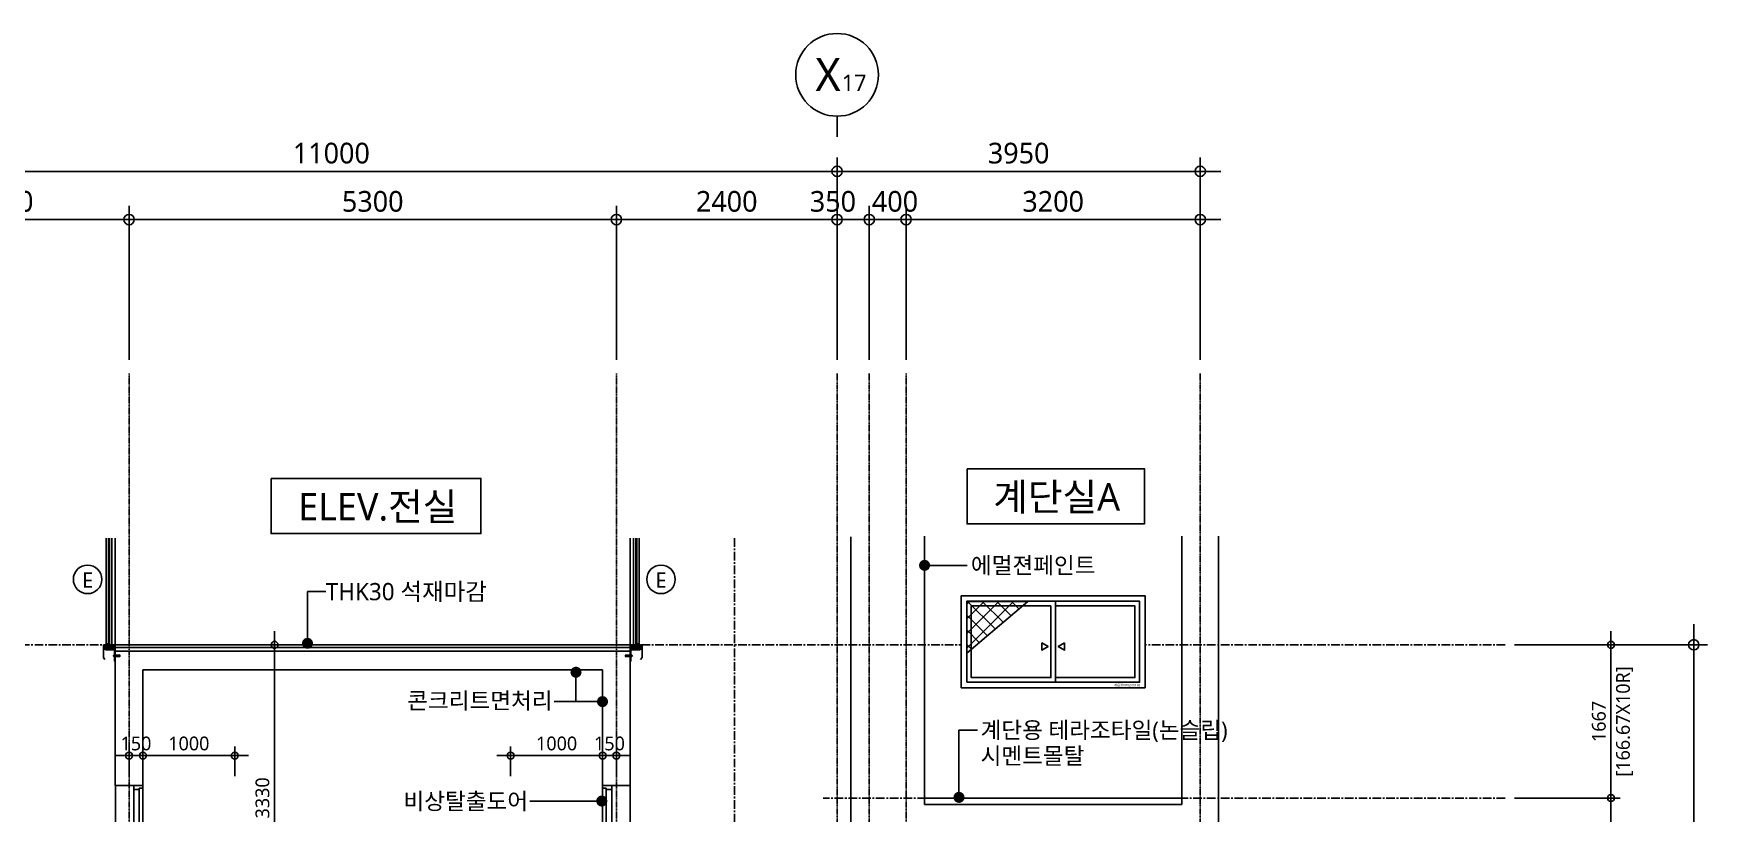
# Model space of a CAD drawing. Header units: millimetres. Extents: x -65167 to 413267, y -17142 to 66587.
# Drawn here: x 351362 to 369569, y 47477 to 55963 of the extents above; entities that cross this region are included whole.
import ezdxf
from ezdxf.enums import TextEntityAlignment as Align

# ---------------------------------------------------------------- set-up
doc = ezdxf.new("R2010")
doc.units = ezdxf.units.MM
doc.header["$LTSCALE"] = 75
doc.header["$MEASUREMENT"] = 0
doc.header["$PDSIZE"] = -10
doc.linetypes.add('CENTER', pattern=[2, 1.25, -0.25, 0.25, -0.25])
doc.layers.get('0').update_dxf_attribs({"linetype": 'CONTINUOUS'})
doc.layers.get('Defpoints').update_dxf_attribs({"color": 171, "linetype": 'CONTINUOUS'})
for name, color, linetype in [('A-CORE-ELEV', 5, 'CONTINUOUS'), ('A-DOOR', 4, 'CONTINUOUS'), ('A-SYM', 7, 'CONTINUOUS'), ('CEN(ST)', 1, 'CENTER'), ('CON', 2, 'CONTINUOUS'), ('FIN', 8, 'CONTINUOUS'), ('hatch', 8, 'CONTINUOUS'), ('NDIM', 7, 'CONTINUOUS'), ('SYM(AXIS)', 7, 'CONTINUOUS'), ('TEXT(AXIS)', 2, 'CONTINUOUS'), ('TEXT(MIN)', 7, 'CONTINUOUS'), ('TEXT(NOTE小)', 1, 'CONTINUOUS'), ('TEXT(노트)', 7, 'CONTINUOUS'), ('TEXT(실명)', 3, 'CONTINUOUS'), ('WID', 4, 'CONTINUOUS'), ('WIN-G', 252, 'CONTINUOUS')]:
    doc.layers.add(name, color=color, linetype=linetype)
doc.styles.add('CGS', font='cgse', dxfattribs={"bigfont": 'cgs'})
doc.styles.add('나눔바른고딕', font='NanumBarunGothic.ttf')
doc.dimstyles.new('NDIM 1200', dxfattribs={"dimscale": 75, "dimtxt": 3, "dimasz": 1, "dimexe": 2, "dimexo": 2, "dimgap": 1, "dimtad": 1, "dimdec": 0, "dimdsep": 46, "dimtxsty": 'CGS', "dimblk": 'DOT0', "dimcen": 1, "dimdle": 8, "dimclrd": 256, "dimclre": 256, "dimclrt": 256, "dimadec": 0, "dimazin": 0, "dimtfac": 1, "dimtdec": 0, "dimtix": 1, "dimtmove": 2, "dimatfit": 3, "dimldrblk": 'DOT0', "dimfxl": 1, "dimtolj": 1, "dimtzin": 0, "dimlwd": -1, "dimlwe": -1, "dimarcsym": 0})

# ---------------------------------------------------------------- blocks, each defined once
blk = doc.blocks.new('ELEV비상도어1')
at = {"color": 252, "linetype": 'Continuous'}
for p, q in [((162556, 62412), (162556, 63062)), ((162586, 63062), (162556, 63062)), ((162586, 63032), (162556, 63032)), ((162559, 62412), (162559, 63062)), ((162583, 62412), (162583, 63062)), ((162586, 62412), (162586, 63062)), ((162586, 62752), (162556, 62752)), ((162586, 62722), (162556, 62722)), ((162586, 62442), (162556, 62442)), ((162586, 62412), (162556, 62412))]:
    blk.add_line(p, q, dxfattribs=at)
at = {"layer": 'A-DOOR', "color": 8, "linetype": 'Continuous'}
for p, q in [((162586, 64182), (162586, 62382)), ((162786, 64137), (162786, 62412))]:
    blk.add_line(p, q, dxfattribs=at)
at = {"layer": 'A-DOOR', "linetype": 'Continuous'}
for points in [[(162856, 64182), (162886, 64182), (162886, 64152), (162846, 64152), (162846, 64137), (162786, 64137), (162786, 64152), (162786, 64182), (162806, 64182)], [(162856, 62382), (162886, 62382), (162886, 62412), (162846, 62412), (162846, 62427), (162786, 62427), (162786, 62412), (162786, 62382), (162806, 62382)]]:
    blk.add_lwpolyline(points, dxfattribs=at)
blk.add_lwpolyline([(162886, 64152), (162846, 64152), (162846, 62412), (162886, 62412)], close=True, dxfattribs=at)
blk = doc.blocks.new('DOT0')
blk.add_line((-3, 0), (3, 0))
at = {"color": 6}
blk.add_circle((0, 0), 0.75, dxfattribs=at)
blk = doc.blocks.new('*D1436')
at = {"layer": 'Defpoints', "color": 0, "ltscale": 0.4, "transparency": 16777216}
for p in [(353559, 49312), (353559, 45982), (353984, 45982)]:
    blk.add_point(p, dxfattribs=at)
at = {"layer": 'NDIM', "ltscale": 0.4, "transparency": 16777216}
for p, q in [((353659, 49312), (354084, 49312)), ((353984, 49262), (353984, 46032)), ((353659, 45982), (354084, 45982))]:
    blk.add_line(p, q, dxfattribs=at)
at = {"layer": 'NDIM', "ltscale": 0.4, "transparency": 16777216, "xscale": 50, "yscale": 50, "zscale": 50}
for p, rotation in [((353984, 49312), 90), ((353984, 45982), 270)]:
    blk.add_blockref('DOT0', p, dxfattribs=dict(at, rotation=rotation))
at = {"layer": 'NDIM', "ltscale": 0.4, "transparency": 16777216, "insert": (353853, 47647), "char_height": 150, "attachment_point": 5, "rotation": 90, "style": '나눔바른고딕'}
blk.add_mtext('\\A1;3330', dxfattribs=at)
blk = doc.blocks.new('*D1437')
at = {"layer": 'Defpoints', "color": 0, "ltscale": 0.4, "transparency": 16777216}
for p in [(353552, 48107), (352552, 47782), (353552, 47782)]:
    blk.add_point(p, dxfattribs=at)
at = {"layer": 'NDIM', "ltscale": 0.4, "transparency": 16777216}
for p, q in [((352552, 47882), (352552, 48207)), ((352602, 48107), (353502, 48107)), ((353552, 47882), (353552, 48207))]:
    blk.add_line(p, q, dxfattribs=at)
at = {"layer": 'NDIM', "ltscale": 0.4, "transparency": 16777216, "xscale": 50, "yscale": 50, "zscale": 50, "rotation": 180}
blk.add_blockref('DOT0', (352552, 48107), dxfattribs=at)
at = {"layer": 'NDIM', "ltscale": 0.4, "transparency": 16777216, "xscale": 50, "yscale": 50, "zscale": 50}
blk.add_blockref('DOT0', (353552, 48107), dxfattribs=at)
at = {"layer": 'NDIM', "ltscale": 0.4, "transparency": 16777216, "insert": (353052, 48238), "char_height": 150, "attachment_point": 5, "style": '나눔바른고딕'}
blk.add_mtext('\\A1;1000', dxfattribs=at)
blk = doc.blocks.new('*D1438')
at = {"layer": 'Defpoints', "color": 0, "ltscale": 0.4, "transparency": 16777216}
for p in [(352552, 48107), (352402, 47782), (352552, 47782)]:
    blk.add_point(p, dxfattribs=at)
at = {"layer": 'NDIM', "ltscale": 0.4, "transparency": 16777216}
for p, q in [((352352, 48107), (352302, 48107)), ((352402, 47882), (352402, 48207)), ((352402, 48107), (352552, 48107)), ((352552, 47882), (352552, 48207)), ((352602, 48107), (352652, 48107))]:
    blk.add_line(p, q, dxfattribs=at)
at = {"layer": 'NDIM', "ltscale": 0.4, "transparency": 16777216, "xscale": 50, "yscale": 50, "zscale": 50}
blk.add_blockref('DOT0', (352402, 48107), dxfattribs=at)
at = {"layer": 'NDIM', "ltscale": 0.4, "transparency": 16777216, "xscale": 50, "yscale": 50, "zscale": 50, "rotation": 180}
blk.add_blockref('DOT0', (352552, 48107), dxfattribs=at)
at = {"layer": 'NDIM', "ltscale": 0.4, "transparency": 16777216, "insert": (352477, 48238), "char_height": 150, "attachment_point": 5, "style": '나눔바른고딕'}
blk.add_mtext('\\A1;150', dxfattribs=at)
blk = doc.blocks.new('*D1439')
at = {"layer": 'Defpoints', "color": 0, "ltscale": 0.4, "transparency": 16777216}
for p in [(356552, 48107), (356552, 47782), (357552, 47782)]:
    blk.add_point(p, dxfattribs=at)
at = {"layer": 'NDIM', "ltscale": 0.4, "transparency": 16777216}
for p, q in [((356552, 47882), (356552, 48207)), ((357502, 48107), (356602, 48107)), ((357552, 47882), (357552, 48207))]:
    blk.add_line(p, q, dxfattribs=at)
at = {"layer": 'NDIM', "ltscale": 0.4, "transparency": 16777216, "xscale": 50, "yscale": 50, "zscale": 50, "rotation": 180}
blk.add_blockref('DOT0', (356552, 48107), dxfattribs=at)
at = {"layer": 'NDIM', "ltscale": 0.4, "transparency": 16777216, "xscale": 50, "yscale": 50, "zscale": 50}
blk.add_blockref('DOT0', (357552, 48107), dxfattribs=at)
at = {"layer": 'NDIM', "ltscale": 0.4, "transparency": 16777216, "insert": (357052, 48238), "char_height": 150, "attachment_point": 5, "style": '나눔바른고딕'}
blk.add_mtext('\\A1;1000', dxfattribs=at)
blk = doc.blocks.new('*D1440')
at = {"layer": 'Defpoints', "color": 0, "ltscale": 0.4, "transparency": 16777216}
for p in [(357552, 48107), (357552, 47782), (357702, 47782)]:
    blk.add_point(p, dxfattribs=at)
at = {"layer": 'NDIM', "ltscale": 0.4, "transparency": 16777216}
for p, q in [((357502, 48107), (357452, 48107)), ((357552, 47882), (357552, 48207)), ((357702, 48107), (357552, 48107)), ((357702, 47882), (357702, 48207)), ((357752, 48107), (357802, 48107))]:
    blk.add_line(p, q, dxfattribs=at)
at = {"layer": 'NDIM', "ltscale": 0.4, "transparency": 16777216, "xscale": 50, "yscale": 50, "zscale": 50}
blk.add_blockref('DOT0', (357552, 48107), dxfattribs=at)
at = {"layer": 'NDIM', "ltscale": 0.4, "transparency": 16777216, "xscale": 50, "yscale": 50, "zscale": 50, "rotation": 180}
blk.add_blockref('DOT0', (357702, 48107), dxfattribs=at)
at = {"layer": 'NDIM', "ltscale": 0.4, "transparency": 16777216, "insert": (357627, 48238), "char_height": 150, "attachment_point": 5, "style": '나눔바른고딕'}
blk.add_mtext('\\A1;150', dxfattribs=at)
blk = doc.blocks.new('*D1416')
at = {"layer": 'Defpoints', "color": 0, "ltscale": 0.4, "transparency": 16777216}
for p in [(367369, 49312), (367369, 47645), (368519, 47645)]:
    blk.add_point(p, dxfattribs=at)
at = {"layer": 'NDIM', "ltscale": 0.4, "transparency": 16777216}
for p, q in [((367469, 49312), (368619, 49312)), ((368519, 49262), (368519, 47695)), ((367469, 47645), (368619, 47645))]:
    blk.add_line(p, q, dxfattribs=at)
at = {"layer": 'NDIM', "ltscale": 0.4, "transparency": 16777216, "xscale": 50, "yscale": 50, "zscale": 50}
for p, rotation in [((368519, 49312), 90), ((368519, 47645), 270)]:
    blk.add_blockref('DOT0', p, dxfattribs=dict(at, rotation=rotation))
at = {"layer": 'NDIM', "ltscale": 0.4, "transparency": 16777216, "char_height": 150, "attachment_point": 5, "rotation": 90, "style": '나눔바른고딕'}
for s, insert in [('\\A1;[166.67X10R]', (368666, 48478)), ('\\A1;1667', (368388, 48478))]:
    blk.add_mtext(s, dxfattribs=dict(at, insert=insert))
blk = doc.blocks.new('*D1418')
at = {"layer": 'Defpoints', "color": 0, "ltscale": 0.4, "transparency": 16777216}
for p in [(367369, 49312), (367369, 39312), (369419, 39312)]:
    blk.add_point(p, dxfattribs=at)
at = {"layer": 'NDIM', "ltscale": 0.4, "transparency": 16777216}
for p, q in [((367519, 49312), (369569, 49312)), ((369419, 49237), (369419, 39387)), ((367519, 39312), (369569, 39312))]:
    blk.add_line(p, q, dxfattribs=at)
at = {"layer": 'NDIM', "ltscale": 0.4, "transparency": 16777216, "xscale": 75, "yscale": 75, "zscale": 75}
for p, rotation in [((369419, 49312), 90), ((369419, 39312), 270)]:
    blk.add_blockref('DOT0', p, dxfattribs=dict(at, rotation=rotation))
at = {"layer": 'NDIM', "ltscale": 0.4, "transparency": 16777216, "insert": (369222, 44312), "char_height": 225, "attachment_point": 5, "rotation": 90, "style": '나눔바른고딕'}
blk.add_mtext('\\A1;10000', dxfattribs=at)
blk = doc.blocks.new('*D1367')
at = {"layer": 'Defpoints', "color": 0, "ltscale": 0.4, "transparency": 16777216}
for p in [(349652, 53938), (349652, 52264), (352402, 52264)]:
    blk.add_point(p, dxfattribs=at)
at = {"layer": 'NDIM', "ltscale": 0.4, "transparency": 16777216}
for p, q in [((349652, 52414), (349652, 54088)), ((352402, 52414), (352402, 54088)), ((352327, 53938), (349727, 53938))]:
    blk.add_line(p, q, dxfattribs=at)
at = {"layer": 'NDIM', "ltscale": 0.4, "transparency": 16777216, "xscale": 75, "yscale": 75, "zscale": 75, "rotation": 180}
blk.add_blockref('DOT0', (349652, 53938), dxfattribs=at)
at = {"layer": 'NDIM', "ltscale": 0.4, "transparency": 16777216, "xscale": 75, "yscale": 75, "zscale": 75}
blk.add_blockref('DOT0', (352402, 53938), dxfattribs=at)
at = {"layer": 'NDIM', "ltscale": 0.4, "transparency": 16777216, "insert": (351027, 54135), "char_height": 225, "attachment_point": 5, "style": '나눔바른고딕'}
blk.add_mtext('\\A1;2750', dxfattribs=at)
blk = doc.blocks.new('*D1368')
at = {"layer": 'Defpoints', "color": 0, "ltscale": 0.4, "transparency": 16777216}
for p in [(360102, 54463), (349102, 52264), (360102, 52264)]:
    blk.add_point(p, dxfattribs=at)
at = {"layer": 'NDIM', "ltscale": 0.4, "transparency": 16777216}
for p, q in [((349102, 52414), (349102, 54613)), ((349177, 54463), (360027, 54463)), ((360102, 52414), (360102, 54613))]:
    blk.add_line(p, q, dxfattribs=at)
at = {"layer": 'NDIM', "ltscale": 0.4, "transparency": 16777216, "xscale": 75, "yscale": 75, "zscale": 75, "rotation": 180}
blk.add_blockref('DOT0', (349102, 54463), dxfattribs=at)
at = {"layer": 'NDIM', "ltscale": 0.4, "transparency": 16777216, "xscale": 75, "yscale": 75, "zscale": 75}
blk.add_blockref('DOT0', (360102, 54463), dxfattribs=at)
at = {"layer": 'NDIM', "ltscale": 0.4, "transparency": 16777216, "insert": (354602, 54660), "char_height": 225, "attachment_point": 5, "style": '나눔바른고딕'}
blk.add_mtext('\\A1;11000', dxfattribs=at)
blk = doc.blocks.new('*D1369')
at = {"layer": 'Defpoints', "color": 0, "ltscale": 0.4, "transparency": 16777216}
for p in [(352402, 53938), (352402, 52264), (357702, 52264)]:
    blk.add_point(p, dxfattribs=at)
at = {"layer": 'NDIM', "ltscale": 0.4, "transparency": 16777216}
for p, q in [((352402, 52414), (352402, 54088)), ((357702, 52414), (357702, 54088)), ((357627, 53938), (352477, 53938))]:
    blk.add_line(p, q, dxfattribs=at)
at = {"layer": 'NDIM', "ltscale": 0.4, "transparency": 16777216, "xscale": 75, "yscale": 75, "zscale": 75, "rotation": 180}
blk.add_blockref('DOT0', (352402, 53938), dxfattribs=at)
at = {"layer": 'NDIM', "ltscale": 0.4, "transparency": 16777216, "xscale": 75, "yscale": 75, "zscale": 75}
blk.add_blockref('DOT0', (357702, 53938), dxfattribs=at)
at = {"layer": 'NDIM', "ltscale": 0.4, "transparency": 16777216, "insert": (355052, 54135), "char_height": 225, "attachment_point": 5, "style": '나눔바른고딕'}
blk.add_mtext('\\A1;5300', dxfattribs=at)
blk = doc.blocks.new('*D1370')
at = {"layer": 'Defpoints', "color": 0, "ltscale": 0.4, "transparency": 16777216}
for p in [(357702, 53938), (357702, 52264), (360102, 52264)]:
    blk.add_point(p, dxfattribs=at)
at = {"layer": 'NDIM', "ltscale": 0.4, "transparency": 16777216}
for p, q in [((357702, 52414), (357702, 54088)), ((360102, 52414), (360102, 54088)), ((360027, 53938), (357777, 53938))]:
    blk.add_line(p, q, dxfattribs=at)
at = {"layer": 'NDIM', "ltscale": 0.4, "transparency": 16777216, "xscale": 75, "yscale": 75, "zscale": 75, "rotation": 180}
blk.add_blockref('DOT0', (357702, 53938), dxfattribs=at)
at = {"layer": 'NDIM', "ltscale": 0.4, "transparency": 16777216, "xscale": 75, "yscale": 75, "zscale": 75}
blk.add_blockref('DOT0', (360102, 53938), dxfattribs=at)
at = {"layer": 'NDIM', "ltscale": 0.4, "transparency": 16777216, "insert": (358902, 54135), "char_height": 225, "attachment_point": 5, "style": '나눔바른고딕'}
blk.add_mtext('\\A1;2400', dxfattribs=at)
blk = doc.blocks.new('*D1371')
at = {"layer": 'Defpoints', "color": 0, "ltscale": 0.4, "transparency": 16777216}
for p in [(360102, 53938), (360102, 52264), (360452, 52264)]:
    blk.add_point(p, dxfattribs=at)
at = {"layer": 'NDIM', "ltscale": 0.4, "transparency": 16777216}
for p, q in [((360102, 52414), (360102, 54088)), ((360452, 52414), (360452, 54088)), ((360377, 53938), (360177, 53938))]:
    blk.add_line(p, q, dxfattribs=at)
at = {"layer": 'NDIM', "ltscale": 0.4, "transparency": 16777216, "xscale": 75, "yscale": 75, "zscale": 75, "rotation": 180}
blk.add_blockref('DOT0', (360102, 53938), dxfattribs=at)
at = {"layer": 'NDIM', "ltscale": 0.4, "transparency": 16777216, "xscale": 75, "yscale": 75, "zscale": 75}
blk.add_blockref('DOT0', (360452, 53938), dxfattribs=at)
at = {"layer": 'NDIM', "ltscale": 0.4, "transparency": 16777216, "insert": (360057, 54135), "char_height": 225, "attachment_point": 5, "style": '나눔바른고딕'}
blk.add_mtext('\\A1;350', dxfattribs=at)
blk = doc.blocks.new('*D1372')
at = {"layer": 'Defpoints', "color": 0, "ltscale": 0.4, "transparency": 16777216}
for p in [(360452, 53938), (360452, 52264), (360852, 52264)]:
    blk.add_point(p, dxfattribs=at)
at = {"layer": 'NDIM', "ltscale": 0.4, "transparency": 16777216}
for p, q in [((360452, 52414), (360452, 54088)), ((360852, 52414), (360852, 54088)), ((360777, 53938), (360527, 53938))]:
    blk.add_line(p, q, dxfattribs=at)
at = {"layer": 'NDIM', "ltscale": 0.4, "transparency": 16777216, "xscale": 75, "yscale": 75, "zscale": 75, "rotation": 180}
blk.add_blockref('DOT0', (360452, 53938), dxfattribs=at)
at = {"layer": 'NDIM', "ltscale": 0.4, "transparency": 16777216, "xscale": 75, "yscale": 75, "zscale": 75}
blk.add_blockref('DOT0', (360852, 53938), dxfattribs=at)
at = {"layer": 'NDIM', "ltscale": 0.4, "transparency": 16777216, "insert": (360732, 54135), "char_height": 225, "attachment_point": 5, "style": '나눔바른고딕'}
blk.add_mtext('\\A1;400', dxfattribs=at)
blk = doc.blocks.new('*D1373')
at = {"layer": 'Defpoints', "color": 0, "ltscale": 0.4, "transparency": 16777216}
for p in [(360852, 53938), (360852, 52264), (364052, 52264)]:
    blk.add_point(p, dxfattribs=at)
at = {"layer": 'NDIM', "ltscale": 0.4, "transparency": 16777216}
for p, q in [((360852, 52414), (360852, 54088)), ((364052, 52414), (364052, 54088)), ((363977, 53938), (360927, 53938))]:
    blk.add_line(p, q, dxfattribs=at)
at = {"layer": 'NDIM', "ltscale": 0.4, "transparency": 16777216, "xscale": 75, "yscale": 75, "zscale": 75, "rotation": 180}
blk.add_blockref('DOT0', (360852, 53938), dxfattribs=at)
at = {"layer": 'NDIM', "ltscale": 0.4, "transparency": 16777216, "xscale": 75, "yscale": 75, "zscale": 75}
blk.add_blockref('DOT0', (364052, 53938), dxfattribs=at)
at = {"layer": 'NDIM', "ltscale": 0.4, "transparency": 16777216, "insert": (362452, 54135), "char_height": 225, "attachment_point": 5, "style": '나눔바른고딕'}
blk.add_mtext('\\A1;3200', dxfattribs=at)
blk = doc.blocks.new('A$C2F20087E')
at = {"layer": 'SYM(AXIS)'}
blk.add_line((600, 0), (600, 300), dxfattribs=at)
blk.add_circle((600, 900), 600, dxfattribs=at)
blk = doc.blocks.new('*D1374')
at = {"layer": 'Defpoints', "color": 0, "ltscale": 0.4, "transparency": 16777216}
for p in [(364052, 54463), (360102, 52264), (364052, 52264)]:
    blk.add_point(p, dxfattribs=at)
at = {"layer": 'NDIM', "ltscale": 0.4, "transparency": 16777216}
for p, q in [((360102, 52414), (360102, 54613)), ((360177, 54463), (363977, 54463)), ((364052, 52414), (364052, 54613))]:
    blk.add_line(p, q, dxfattribs=at)
at = {"layer": 'NDIM', "ltscale": 0.4, "transparency": 16777216, "xscale": 75, "yscale": 75, "zscale": 75, "rotation": 180}
blk.add_blockref('DOT0', (360102, 54463), dxfattribs=at)
at = {"layer": 'NDIM', "ltscale": 0.4, "transparency": 16777216, "xscale": 75, "yscale": 75, "zscale": 75}
blk.add_blockref('DOT0', (364052, 54463), dxfattribs=at)
at = {"layer": 'NDIM', "ltscale": 0.4, "transparency": 16777216, "insert": (362077, 54660), "char_height": 225, "attachment_point": 5, "style": '나눔바른고딕'}
blk.add_mtext('\\A1;3950', dxfattribs=at)
blk = doc.blocks.new('*D1521')
at = {"layer": 'Defpoints', "color": 0, "ltscale": 0.4, "transparency": 16777216}
for p in [(367369, 47645), (367369, 44312), (368519, 44312)]:
    blk.add_point(p, dxfattribs=at)
at = {"layer": 'NDIM', "ltscale": 0.4, "transparency": 16777216}
for p, q in [((367469, 47645), (368619, 47645)), ((368519, 47595), (368519, 44362)), ((367469, 44312), (368619, 44312))]:
    blk.add_line(p, q, dxfattribs=at)
at = {"layer": 'NDIM', "ltscale": 0.4, "transparency": 16777216, "xscale": 50, "yscale": 50, "zscale": 50}
for p, rotation in [((368519, 47645), 90), ((368519, 44312), 270)]:
    blk.add_blockref('DOT0', p, dxfattribs=dict(at, rotation=rotation))
at = {"layer": 'NDIM', "ltscale": 0.4, "transparency": 16777216, "char_height": 150, "attachment_point": 5, "rotation": 90, "style": '나눔바른고딕'}
for s, insert in [('\\A1;[166.67X20R]', (368666, 45978)), ('\\A1;3333', (368388, 45978))]:
    blk.add_mtext(s, dxfattribs=dict(at, insert=insert))
blk = doc.blocks.new('AW(2.0X1.0)')
at = {"ltscale": 1000}
blk.add_wipeout([(887455, -28823), (889455, -28823), (889455, -27823), (887455, -27823)], dxfattribs=at).dxf.layer = 'WID'
at = {"layer": 'WID', "ltscale": 1000}
blk.add_line((888480, -27883), (888480, -28763), dxfattribs=at)
for points in [[(887455, -28823), (889455, -28823), (889455, -27823), (887455, -27823)], [(887515, -28763), (889395, -28763), (889395, -27883), (887515, -27883)]]:
    blk.add_lwpolyline(points, close=True, dxfattribs=at)
at = {"layer": 'WIN-G'}
for points in [[(888430, -27933), (887565, -27933), (887565, -28713), (888430, -28713)], [(888331, -28333), (888400, -28373), (888331, -28413)], [(888579, -28333), (888510, -28373), (888579, -28413)]]:
    blk.add_lwpolyline(points, close=True, dxfattribs=at)
blk.add_lwpolyline([(888480, -27933), (889345, -27933), (889345, -28713), (888480, -28713)], dxfattribs=at)
at = {"layer": 'Defpoints', "style": '나눔바른고딕'}
blk.add_text('상온용AW(2.0X1.0)', height=25, dxfattribs=at).set_placement((889119, -28806))
blk = doc.blocks.new('A$C2DB153E7')
at = {"layer": 'hatch'}
h = blk.add_hatch(dxfattribs=at)
h.set_pattern_fill('_USER', color=252, scale=112.5, angle=45, double=1, pattern_type=0)
h.set_pattern_definition([(45, (-5906.34, -13786.88), (-79.5495, 79.5495), []), (135, (-5906.34, -13786.88), (-79.5495, -79.5495), [])])
h.paths.add_polyline_path([(663, 0), (0, -562), (0, 0)])
at = {"layer": 'hatch', "color": 252}
blk.add_lwpolyline([(663, 0), (0, -562), (0, 0)], close=True, dxfattribs=at)
blk = doc.blocks.new('E')
at = {"layer": 'TEXT(NOTE小)'}
blk.add_circle((287, -86), 155, dxfattribs=at)
at = {"layer": 'TEXT(NOTE小)', "style": '나눔바른고딕'}
blk.add_text('E', height=165, dxfattribs=at).set_placement((288, -79), align=Align.MIDDLE_CENTER)

msp = doc.modelspace()

# ---------------------------------------------------------------- linework, layer by layer
at = {"ltscale": 10000}
for points in [[(361517, 51226.8), (363444.4, 51226.8), (363444.4, 50626.8), (361517, 50626.8)], [(353946.7, 51121.8), (356228.1, 51121.8), (356228.1, 50521.8), (353946.7, 50521.8)]]:
    msp.add_lwpolyline(points, close=True, dxfattribs=at)
at = {"layer": 'A-CORE-ELEV', "color": 4, "linetype": 'Continuous'}
for p, q in [((352153.8, 50473.2), (352153.8, 49322.8)), ((352178.8, 50473.2), (352178.8, 49322.8)), ((352190.8, 50473.2), (352190.8, 49308.6)), ((352215.8, 50473.2), (352215.8, 49308.6)), ((357888.8, 50473.2), (357888.8, 49308.6)), ((357913.8, 50473.2), (357913.8, 49308.6)), ((357925.9, 50473.2), (357925.9, 49322.8)), ((357950.9, 50473.2), (357950.9, 49322.8)), ((352178.8, 49322.8), (352153.8, 49322.8)), ((352215.8, 49308.6), (352190.8, 49308.6)), ((357888.8, 49308.6), (357913.8, 49308.6)), ((357925.9, 49322.8), (357950.9, 49322.8))]:
    msp.add_line(p, q, dxfattribs=at)
at = {"layer": 'A-CORE-ELEV', "color": 9, "linetype": 'Continuous'}
for p, q in [((352252.3, 50473.2), (352252.3, 49311.7)), ((357852.3, 50473.2), (357852.3, 49311.7))]:
    msp.add_line(p, q, dxfattribs=at)
at = {"layer": 'A-CORE-ELEV', "color": 6, "linetype": 'Continuous'}
for p, q in [((352122.3, 49306.7), (352122.3, 49172.1)), ((352138.9, 49152.4), (352122.3, 49172.1)), ((352123.8, 49306.7), (352123.8, 49172.6)), ((352248.8, 49281.7), (352123.8, 49281.7)), ((352123.8, 49265.3), (352248.8, 49265.3)), ((352140, 49153.3), (352123.8, 49172.6)), ((352126.8, 49278.7), (352126.8, 49268.3)), ((352245.8, 49278.7), (352126.8, 49278.7)), ((352126.8, 49268.3), (352245.8, 49268.3)), ((352237.2, 49195.9), (352236.3, 49196.6)), ((352236.3, 49195.2), (352237.2, 49195.9)), ((352237.2, 49189.2), (352236.3, 49189.9)), ((352237.2, 49189.2), (352236.3, 49188.4)), ((352237.2, 49195.9), (352243.1, 49195.9)), ((352243.1, 49189.2), (352237.2, 49189.2)), ((352244.3, 49199.8), (352299, 49202.2)), ((352244.3, 49199.8), (352303.1, 49199.8)), ((352244.3, 49185.4), (352299, 49182.9)), ((352244.3, 49185.4), (352303.1, 49185.4)), ((352245.8, 49278.7), (352245.8, 49268.3)), ((352248.8, 49281.7), (352248.8, 49265.3)), ((352252.3, 49255.3), (352252.3, 49311.7)), ((352299, 49182.9), (352299, 49202.2)), ((352303.1, 49185.4), (352303.1, 49199.8)), ((357860.3, 49199.8), (357801.6, 49199.8)), ((357801.6, 49185.4), (357801.6, 49199.8)), ((357860.3, 49185.4), (357801.6, 49185.4)), ((357860.3, 49199.8), (357805.7, 49202.2)), ((357805.7, 49182.9), (357805.7, 49202.2)), ((357860.3, 49185.4), (357805.7, 49182.9)), ((357852.3, 49255.3), (357852.3, 49311.7)), ((357855.8, 49281.7), (357980.9, 49281.7)), ((357855.8, 49281.7), (357855.8, 49265.3)), ((357980.9, 49265.3), (357855.8, 49265.3)), ((357858.8, 49278.7), (357977.9, 49278.7)), ((357858.8, 49278.7), (357858.8, 49268.3)), ((357977.9, 49268.3), (357858.8, 49268.3)), ((357867.5, 49195.9), (357861.5, 49195.9)), ((357861.5, 49189.2), (357867.5, 49189.2)), ((357867.5, 49195.9), (357868.3, 49196.6)), ((357868.3, 49195.2), (357867.5, 49195.9)), ((357867.5, 49189.2), (357868.3, 49189.9)), ((357867.5, 49189.2), (357868.3, 49188.4)), ((357964.7, 49153.3), (357980.9, 49172.6)), ((357965.8, 49152.4), (357982.4, 49172.1)), ((357977.9, 49278.7), (357977.9, 49268.3)), ((357980.9, 49306.7), (357980.9, 49172.6)), ((357982.4, 49306.7), (357982.4, 49172.1)), ((352138.9, 49152.4), (352140, 49153.3)), ((357965.8, 49152.4), (357964.7, 49153.3))]:
    msp.add_line(p, q, dxfattribs=at)
at = {"layer": 'A-CORE-ELEV', "color": 6, "linetype": 'Continuous', "elevation": 0}
for points in [[(352146, 49311.7), (352151.6, 49311.7), (352151.6, 49309.7), (352157.3, 49309.7), (352157.3, 49311.7), (352163, 49311.7), (352163, 49309.7), (352168.6, 49309.7), (352168.6, 49311.7), (352174.3, 49311.7), (352174.3, 49309.7), (352180, 49309.7), (352180, 49311.7), (352188.8, 49311.7), (352188.8, 49300.7), (352219.6, 49300.7), (352219.6, 49311.7), (352247.3, 49311.7), (352247.3, 49306.7), (352242.3, 49306.7), (352242.3, 49295.7), (352247.3, 49295.7), (352247.3, 49286.7), (352237.3, 49286.7), (352237.3, 49300.7), (352225.6, 49300.7), (352225.6, 49286.7), (352170.3, 49286.7), (352170.3, 49295.7), (352180.3, 49295.7), (352180.3, 49300.7), (352137.3, 49300.7), (352137.3, 49295.7), (352147.3, 49295.7), (352147.3, 49286.7), (352123.8, 49286.7), (352123.8, 49306.7), (352122.3, 49306.7), (352122.3, 49309.2), (352124.8, 49311.7), (352140.3, 49311.7), (352140.3, 49309.7), (352146, 49309.7)], [(357958.7, 49311.7), (357953, 49311.7), (357953, 49309.7), (357947.4, 49309.7), (357947.4, 49311.7), (357941.7, 49311.7), (357941.7, 49309.7), (357936, 49309.7), (357936, 49311.7), (357930.4, 49311.7), (357930.4, 49309.7), (357924.7, 49309.7), (357924.7, 49311.7), (357915.9, 49311.7), (357915.9, 49300.7), (357885, 49300.7), (357885, 49311.7), (357857.3, 49311.7), (357857.3, 49306.7), (357862.3, 49306.7), (357862.3, 49295.7), (357857.3, 49295.7), (357857.3, 49286.7), (357867.3, 49286.7), (357867.3, 49300.7), (357879, 49300.7), (357879, 49286.7), (357934.4, 49286.7), (357934.4, 49295.7), (357924.4, 49295.7), (357924.4, 49300.7), (357967.4, 49300.7), (357967.4, 49295.7), (357957.4, 49295.7), (357957.4, 49286.7), (357980.9, 49286.7), (357980.9, 49306.7), (357982.4, 49306.7), (357982.4, 49309.2), (357979.9, 49311.7), (357964.4, 49311.7), (357964.4, 49309.7), (357958.7, 49309.7)]]:
    msp.add_lwpolyline(points, close=True, dxfattribs=at)
for points in [[(352244.3, 49251.3), (352244.3, 49137.7, 0.4142136), (352250.3, 49131.7), (352252.3, 49131.7), (352252.3, 49265.3), (352143.8, 49265.3), (352143.8, 49263.3, 0.4142136), (352149.8, 49257.3), (352238.3, 49257.3, -0.4142136)], [(357860.3, 49251.3), (357860.3, 49137.7, -0.4142136), (357854.3, 49131.7), (357852.3, 49131.7), (357852.3, 49265.3), (357960.9, 49265.3), (357960.9, 49263.3, -0.4142136), (357954.9, 49257.3), (357866.3, 49257.3, 0.4142136)]]:
    msp.add_lwpolyline(points, format="xyb", close=True, dxfattribs=at)
for points in [[(352236.3, 49195.8), (352232.6, 49195.8), (352232.6, 49189.2), (352236.3, 49189.2)], [(352243.1, 49185.6), (352237.2, 49185.6), (352236.3, 49186.5), (352236.3, 49198.7), (352237.2, 49199.7), (352243.1, 49199.7)], [(352244.3, 49183.2), (352243.1, 49183.2), (352243.1, 49202), (352244.3, 49202)], [(357860.3, 49183.2), (357861.5, 49183.2), (357861.5, 49202), (357860.3, 49202)], [(357861.5, 49185.6), (357867.5, 49185.6), (357868.3, 49186.5), (357868.3, 49198.7), (357867.5, 49199.7), (357861.5, 49199.7)], [(357868.3, 49195.8), (357872, 49195.8), (357872, 49189.2), (357868.3, 49189.2)]]:
    msp.add_lwpolyline(points, dxfattribs=at)
at = {"layer": 'A-CORE-ELEV', "color": 6, "linetype": 'Continuous'}
for centre in [(352249.8, 49305.7), (357854.8, 49305.7)]:
    msp.add_circle(centre, 2.5, dxfattribs=at)
for centre in [(352249.8, 49314.3), (357854.8, 49314.3)]:
    msp.add_arc(centre, 3.63, 226.39718, 313.60282, dxfattribs=at)
at = {"layer": 'A-SYM'}
msp.add_lwpolyline([(357543.2, 47612.5), (356761.3, 47612.5)], dxfattribs=at)
at = {"layer": 'A-SYM', "const_width": 60}
msp.add_lwpolyline([(357543.2, 47642.5, 1), (357543.2, 47582.5, 1)], format="xyb", close=True, dxfattribs=at)
at = {"layer": 'CEN(ST)', "ltscale": 0.1}
for p, q in [((352402.3, 13405.9), (352402.3, 52264.1)), ((357702.3, 13405.9), (357702.3, 52264.1)), ((360102.3, 52264.1), (360102.3, 29311.7)), ((360452.3, 52264.1), (360452.3, 13405.9)), ((360852.3, 13405.9), (360852.3, 52264.1)), ((364052.3, 52264.1), (364052.3, 13405.9))]:
    msp.add_line(p, q, dxfattribs=at)
at = {"layer": 'CEN(ST)'}
for p, q in [((358984.9, 50473.2, 0), (358984.9, 16311.7)), ((367369.2, 49311.7), (343479.9, 49311.7)), ((367369.2, 47645), (359952.3, 47645))]:
    msp.add_line(p, q, dxfattribs=at)
at = {"layer": 'CON', "ltscale": 1000}
for p, q in [((360252.3, 16211.7), (360252.3, 50485.6)), ((363852.3, 50495.6), (363852.3, 47575))]:
    msp.add_line(p, q, dxfattribs=at)
at = {"layer": 'CON', "ltscale": 0.1}
for p, q in [((364252.3, 29311.7), (364252.3, 50495.6)), ((352252.3, 47781.7), (352252.3, 49241.7)), ((357852.3, 47781.7), (357852.3, 49241.7)), ((352552.3, 47781.7), (352552.3, 49041.7)), ((357552.3, 47781.7), (357552.3, 49041.7)), ((352552.3, 47781.7), (352252.3, 47781.7)), ((357552.3, 47781.7), (357852.3, 47781.7))]:
    msp.add_line(p, q, dxfattribs=at)
at = {"layer": 'CON', "ltscale": 10000}
for p, q in [((352252.3, 49241.7), (357852.3, 49241.7)), ((352552.3, 49041.7), (357552.3, 49041.7)), ((361052.3, 47575), (363852.3, 47575))]:
    msp.add_line(p, q, dxfattribs=at)
at = {"layer": 'CON', "ltscale": 1000}
msp.add_lwpolyline([(361052.3, 47575), (361052.3, 50495.6)], dxfattribs=at)
at = {"layer": 'FIN', "ltscale": 10000}
for p, q in [((352252.3, 49311.7), (357852.3, 49311.7)), ((352252.3, 49281.7), (357852.3, 49281.7)), ((361052.3, 47645), (363852.3, 47645))]:
    msp.add_line(p, q, dxfattribs=at)

# ---------------------------------------------------------------- block references
at = {"xscale": 0.75, "yscale": 0.75, "zscale": 0.75}
msp.add_blockref('A$C2F20087E', (359652.3, 54837.9), dxfattribs=at)
msp.add_blockref('ELEV비상도어1', (189666.7, -16400.2))
at = {"xscale": -1}
msp.add_blockref('ELEV비상도어1', (520437.9, -16400.2), dxfattribs=at)
at = {"layer": 'CEN(ST)', "xscale": -1, "rotation": 180}
for p in [(351663.7, 49937.9), (357900, 49937.9)]:
    msp.add_blockref('E', p, dxfattribs=at)

# ---------------------------------------------------------------- texts
at = {"layer": 'TEXT(AXIS)', "style": '나눔바른고딕'}
for s, height, p in [('X', 360, (360003.6, 55515.9)), ('17', 180, (360288, 55425.9))]:
    msp.add_text(s, height=height, dxfattribs=at).set_placement(p, align=Align.MIDDLE)
at = {"layer": 'TEXT(MIN)', "style": '나눔바른고딕'}
for s, p in [('에멀젼페인트', (361557.4, 50176.5)), ('계단용 테라조타일(논슬립)', (361662.9, 48384.4)), ('시멘트몰탈', (361662.9, 48104.4)), ('비상탈출도어', (355386, 47610.9))]:
    msp.add_text(s, height=180, dxfattribs=at).set_placement(p, align=Align.MIDDLE_LEFT)
msp.add_text('콘크리트면처리', height=180, rotation=360, dxfattribs=at).set_placement((357008, 48705.7), align=Align.MIDDLE_RIGHT)
at = {"layer": 'TEXT(노트)', "style": '나눔바른고딕'}
msp.add_text('THK30 석재마감', height=187.5, dxfattribs=at).set_placement((354542.4, 49890.9), align=Align.MIDDLE_LEFT)
at = {"layer": 'TEXT(실명)', "style": '나눔바른고딕'}
for s, p in [('ELEV.전실', (355106.8, 50820)), ('계단실A', (362490.8, 50925))]:
    msp.add_text(s, height=300, dxfattribs=at).set_placement(p, align=Align.MIDDLE)

# ---------------------------------------------------------------- dimensions: what is measured, and where the dimension line sits
at = {"layer": 'NDIM', "ltscale": 0.4}
for base, p1, p2, override, picture, middle in [((360102.3, 54462.9), (349102.3, 52264.1), (360102.3, 52264.1), {"dimtxsty": '나눔바른고딕'}, '*D1368', (354602.3, 54660)), ((364052.3, 54462.9), (360102.3, 52264.1), (364052.3, 52264.1), {"dimtxsty": '나눔바른고딕'}, '*D1374', (362077.3, 54660.2)), ((352552.3, 48107), (352402.3, 47781.7), (352552.3, 47781.7), {"dimscale": 50, "dimtxsty": '나눔바른고딕'}, '*D1438', (352477.3, 48238.4)), ((353552.3, 48107), (352552.3, 47781.7), (353552.3, 47781.7), {"dimscale": 50, "dimtxsty": '나눔바른고딕'}, '*D1437', (353052.3, 48238.4))]:
    dim = msp.add_linear_dim(base=base, p1=p1, p2=p2, dimstyle='NDIM 1200', override=override, dxfattribs=at)
    dim.commit()
    dim.dimension.update_dxf_attribs({"geometry": picture, "text_midpoint": middle})
for base, p1, p2, angle, override, picture, middle in [((349652.3, 53937.9), (352402.3, 52264.1), (349652.3, 52264.1), 180, {"dimtxsty": '나눔바른고딕'}, '*D1367', (351027.3, 54135)), ((352402.3, 53937.9), (357702.3, 52264.1), (352402.3, 52264.1), 180, {"dimtxsty": '나눔바른고딕'}, '*D1369', (355052.3, 54135.2)), ((357702.3, 53937.9), (360102.3, 52264.1), (357702.3, 52264.1), 180, {"dimtxsty": '나눔바른고딕'}, '*D1370', (358902.3, 54135)), ((360852.3, 53937.9), (364052.3, 52264.1), (360852.3, 52264.1), 180, {"dimtxsty": '나눔바른고딕'}, '*D1373', (362452.3, 54135.2)), ((369419.2, 39311.7), (367369.2, 49311.7), (367369.2, 39311.7), 270, {"dimtxsty": '나눔바른고딕'}, '*D1418', (369222, 44311.7)), ((353984.5, 45981.7), (353559.5, 49311.7), (353559.5, 45981.7), 270, {"dimscale": 50, "dimtxsty": '나눔바른고딕'}, '*D1436', (353852.9, 47646.7)), ((356552.3, 48107), (357552.3, 47781.7), (356552.3, 47781.7), 180, {"dimscale": 50, "dimtxsty": '나눔바른고딕'}, '*D1439', (357052.3, 48238.4)), ((357552.3, 48107), (357702.3, 47781.7), (357552.3, 47781.7), 180, {"dimscale": 50, "dimtxsty": '나눔바른고딕'}, '*D1440', (357627.3, 48238.4))]:
    dim = msp.add_linear_dim(base=base, p1=p1, p2=p2, angle=angle, dimstyle='NDIM 1200', override=override, dxfattribs=at)
    dim.commit()
    dim.dimension.update_dxf_attribs({"geometry": picture, "text_midpoint": middle})
for base, p1, p2, picture, middle in [((360102.3, 53937.9), (360452.3, 52264.1), (360102.3, 52264.1), '*D1371', (360056.9, 54135.2)), ((360452.3, 53937.9), (360852.3, 52264.1), (360452.3, 52264.1), '*D1372', (360732.5, 54135))]:
    dim = msp.add_linear_dim(base=base, p1=p1, p2=p2, angle=180, dimstyle='NDIM 1200', override={"dimtxsty": '나눔바른고딕'}, dxfattribs=at)
    dim.commit()
    dim.dimension.update_dxf_attribs({"geometry": picture, "text_midpoint": middle, "dimtype": 160})
for base, p1, p2, text, picture, middle in [((368519.2, 47645.1), (367369.2, 49311.7), (367369.2, 47645.1), '<>\\X[166.67X10R]', '*D1416', (368519.2, 48478.4)), ((368519.2, 44311.7), (367369.2, 47645), (367369.2, 44311.7), '<>\\X[166.67X20R]', '*D1521', (368519.2, 45978.4))]:
    dim = msp.add_linear_dim(base=base, p1=p1, p2=p2, angle=270, text=text, dimstyle='NDIM 1200', override={"dimscale": 50, "dimtxsty": '나눔바른고딕'}, dxfattribs=at)
    dim.commit()
    dim.dimension.update_dxf_attribs({"geometry": picture, "text_midpoint": middle})

# ---------------------------------------------------------------- leaders
at = {"layer": 'NDIM', "ltscale": 10000}
for points in [[(361053.8, 50176.5), (361517.9, 50176.5), (361199.6, 50176.5)], [(354342.4, 49328.5), (354342.4, 49890.9), (354542.4, 49890.9)], [(357262.7, 49013.8), (357262.7, 48694.3), (357062.7, 48694.3)], [(357550.8, 48694.3), (357026.5, 48694.3), (357337.7, 48694.3)], [(361428.2, 47652.6), (361428.2, 48384.4), (361628.2, 48384.4)]]:
    msp.add_leader(points, dimstyle='NDIM 1200', override={"dimscale": 120, "dimasz": 1, "dimgap": 1, "dimtad": 0, "dimldrblk": 'Dot'}, dxfattribs=at)

# ---------------------------------------------------------------- next in the draw order: block references
msp.add_blockref('AW(2.0X1.0)', (-526002.7, 77668.2))

# ---------------------------------------------------------------- next in the draw order: block references
at = {"ltscale": 0.1}
msp.add_blockref('A$C2DB153E7', (361512.3, 49785), dxfattribs=at)

doc.saveas('drawing.dxf')
